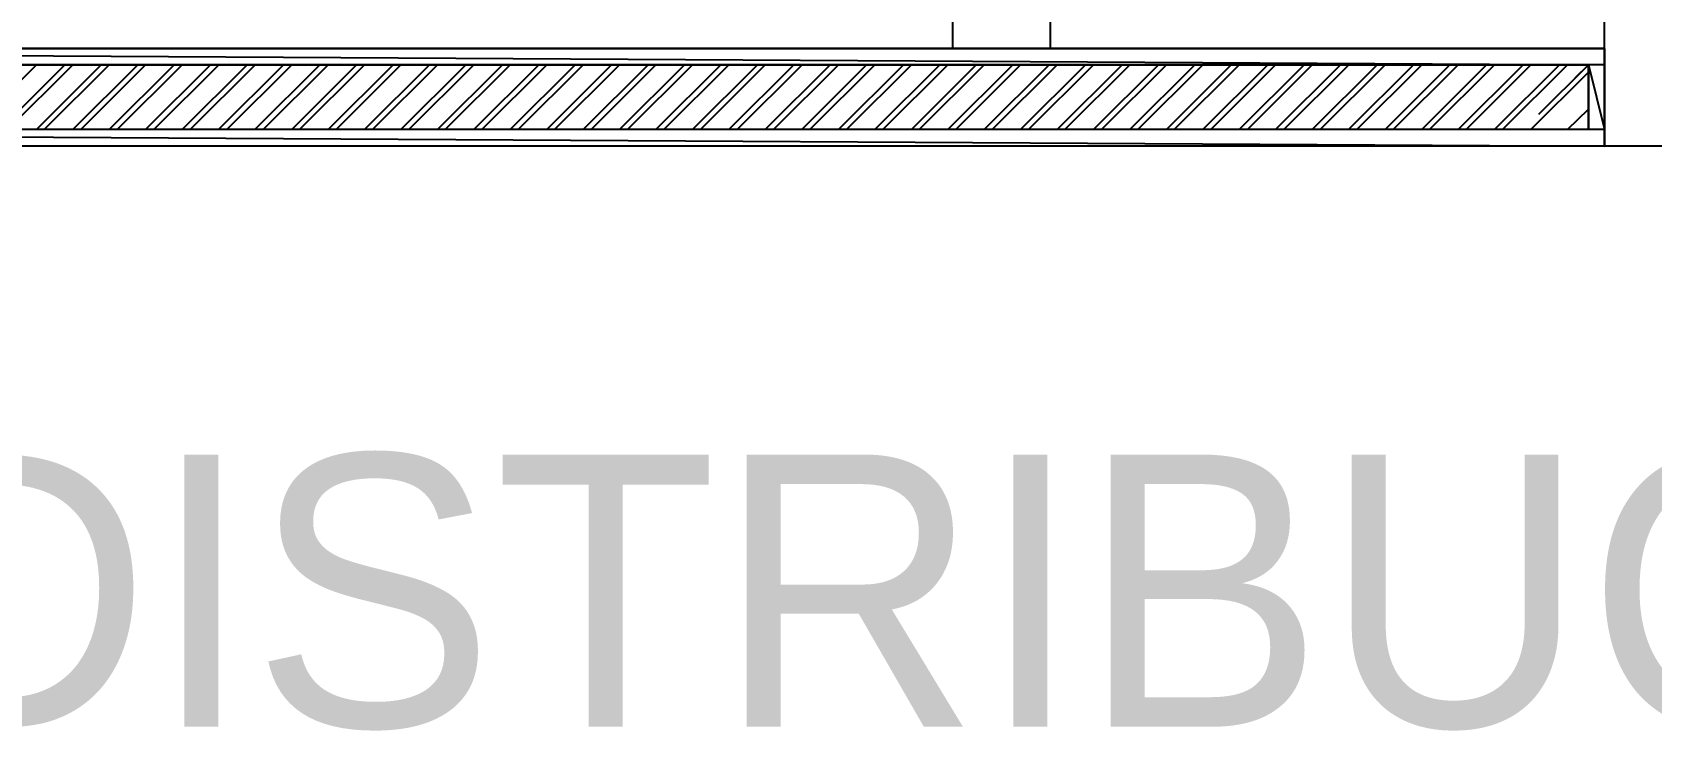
# Model space of a CAD drawing. Header units: millimetres. Extents: x 7649 to 34105, y 3983 to 25377.
# Drawn here: x 10363 to 12856, y 4475 to 5550 of the extents above; entities that cross this region are included whole.
import ezdxf

# ---------------------------------------------------------------- set-up
doc = ezdxf.new("R2010")
doc.units = ezdxf.units.MM

msp = doc.modelspace()

# ---------------------------------------------------------------- linework, layer by layer
at = {"layer": 'GEOMETRY', "color": 7}
for p, q in [((12783.96111, 5525.20556), (8431.56528, 5525.20556)), ((8431.56528, 5525.20556), (12783.96111, 5500.33472)), ((8431.56528, 5525.20556), (12783.96111, 5500.33472)), ((12783.96111, 5500.33472), (12783.96111, 5525.20556)), ((12783.96111, 5500.33472), (8431.56528, 5500.33472)), ((10269.36111, 5400.32222), (10369.37361, 5500.33472)), ((10313.28194, 5400.32222), (10413.29444, 5500.33472)), ((10325.45278, 5400.32222), (10425.46528, 5500.33472)), ((10369.37361, 5400.32222), (10469.38611, 5500.33472)), ((10381.54444, 5400.32222), (10481.55694, 5500.33472)), ((10425.46528, 5400.32222), (10525.47778, 5500.33472)), ((10437.63611, 5400.32222), (10537.64861, 5500.33472)), ((10481.55694, 5400.32222), (10581.56944, 5500.33472)), ((10493.72778, 5400.32222), (10593.74028, 5500.33472)), ((10537.64861, 5400.32222), (10637.66111, 5500.33472)), ((10550.34861, 5400.32222), (10650.36111, 5500.33472)), ((10593.74028, 5400.32222), (10693.75278, 5500.33472)), ((10606.44028, 5400.32222), (10706.45278, 5500.33472)), ((10649.83194, 5400.32222), (10749.84444, 5500.33472)), ((10662.53194, 5400.32222), (10762.54444, 5500.33472)), ((10705.92361, 5400.32222), (10805.93611, 5500.33472)), ((10718.62361, 5400.32222), (10818.63611, 5500.33472)), ((10762.54444, 5400.32222), (10862.55694, 5500.33472)), ((10774.71528, 5400.32222), (10874.72778, 5500.33472)), ((10818.63611, 5400.32222), (10918.64861, 5500.33472)), ((10830.80694, 5400.32222), (10930.81944, 5500.33472)), ((10874.72778, 5400.32222), (10974.74028, 5500.33472)), ((10886.89861, 5400.32222), (10986.91111, 5500.33472)), ((10930.81944, 5400.32222), (11030.83194, 5500.33472)), ((10942.99028, 5400.32222), (11043.00278, 5500.33472)), ((10986.91111, 5400.32222), (11086.92361, 5500.33472)), ((10999.08194, 5400.32222), (11099.09444, 5500.33472)), ((11043.00278, 5400.32222), (11143.01528, 5500.33472)), ((11055.17361, 5400.32222), (11155.18611, 5500.33472)), ((11099.09444, 5400.32222), (11199.10694, 5500.33472)), ((11111.26528, 5400.32222), (11211.27778, 5500.33472)), ((11155.18611, 5400.32222), (11255.19861, 5500.33472)), ((11167.35694, 5400.32222), (11267.36944, 5500.33472)), ((11211.27778, 5400.32222), (11311.29028, 5500.33472)), ((11223.44861, 5400.32222), (11323.46111, 5500.33472)), ((11267.36944, 5400.32222), (11367.38194, 5500.33472)), ((11279.54028, 5400.32222), (11379.55278, 5500.33472)), ((11323.46111, 5400.32222), (11423.47361, 5500.33472)), ((11335.63194, 5400.32222), (11435.64444, 5500.33472)), ((11379.55278, 5400.32222), (11479.56528, 5500.33472)), ((11392.25278, 5400.32222), (11491.73611, 5500.33472)), ((11435.64444, 5400.32222), (11535.65694, 5500.33472)), ((11448.34444, 5400.32222), (11548.35694, 5500.33472)), ((11491.73611, 5400.32222), (11591.74861, 5500.33472)), ((11504.43611, 5400.32222), (11604.44861, 5500.33472)), ((11547.82778, 5400.32222), (11647.84028, 5500.33472)), ((11560.52778, 5400.32222), (11660.54028, 5500.33472)), ((11604.44861, 5400.32222), (11704.46111, 5500.33472)), ((11616.61944, 5400.32222), (11716.63194, 5500.33472)), ((11660.54028, 5400.32222), (11760.55278, 5500.33472)), ((11672.71111, 5400.32222), (11772.72361, 5500.33472)), ((11716.63194, 5400.32222), (11816.64444, 5500.33472)), ((11728.80278, 5400.32222), (11828.81528, 5500.33472)), ((11772.72361, 5400.32222), (11872.73611, 5500.33472)), ((11784.89444, 5400.32222), (11884.90694, 5500.33472)), ((11828.81528, 5400.32222), (11928.82778, 5500.33472)), ((11840.98611, 5400.32222), (11940.99861, 5500.33472)), ((11884.90694, 5400.32222), (11984.91944, 5500.33472)), ((11897.07778, 5400.32222), (11997.09028, 5500.33472)), ((11940.99861, 5400.32222), (12041.01111, 5500.33472)), ((11953.16944, 5400.32222), (12053.18194, 5500.33472)), ((11997.09028, 5400.32222), (12097.10278, 5500.33472)), ((12009.26111, 5400.32222), (12109.27361, 5500.33472)), ((12053.18194, 5400.32222), (12153.19444, 5500.33472)), ((12065.35278, 5400.32222), (12165.36528, 5500.33472)), ((12109.27361, 5400.32222), (12209.28611, 5500.33472)), ((12121.44444, 5400.32222), (12221.45694, 5500.33472)), ((12165.36528, 5400.32222), (12265.37778, 5500.33472)), ((12177.53611, 5400.32222), (12277.54861, 5500.33472)), ((12221.45694, 5400.32222), (12321.46944, 5500.33472)), ((12234.15694, 5400.32222), (12333.64028, 5500.33472)), ((12277.54861, 5400.32222), (12377.56111, 5500.33472)), ((12290.24861, 5400.32222), (12390.26111, 5500.33472)), ((12333.64028, 5400.32222), (12433.65278, 5500.33472)), ((12346.34028, 5400.32222), (12446.35278, 5500.33472)), ((12389.73194, 5400.32222), (12489.74444, 5500.33472)), ((12402.43194, 5400.32222), (12502.44444, 5500.33472)), ((12446.35278, 5400.32222), (12545.83611, 5500.33472)), ((12458.52361, 5400.32222), (12558.53611, 5500.33472)), ((12502.44444, 5400.32222), (12602.45694, 5500.33472)), ((12514.61528, 5400.32222), (12614.62778, 5500.33472)), ((12558.53611, 5400.32222), (12658.54861, 5500.33472)), ((12570.70694, 5400.32222), (12670.71944, 5500.33472)), ((12614.62778, 5400.32222), (12714.64028, 5500.33472)), ((12626.79861, 5400.32222), (12726.81111, 5500.33472)), ((12670.71944, 5400.32222), (12759.09028, 5488.69306)), ((12682.89028, 5424.13472), (12759.09028, 5500.33472)), ((12738.98194, 5480.22639), (12759.09028, 5500.33472)), ((12783.96111, 5500.33472), (12759.09028, 5500.33472)), ((12759.09028, 5500.33472), (12783.96111, 5400.32222)), ((12759.09028, 5500.33472), (12783.96111, 5400.32222)), ((12759.09028, 5400.32222), (12759.09028, 5500.33472)), ((12783.96111, 5400.32222), (12783.96111, 5500.33472)), ((12726.81111, 5400.32222), (12759.09028, 5432.07222)), ((12783.96111, 5400.32222), (8431.56528, 5400.32222)), ((8431.56528, 5400.32222), (12783.96111, 5374.92222)), ((8431.56528, 5400.32222), (12783.96111, 5374.92222)), ((12783.96111, 5400.32222), (12759.09028, 5400.32222)), ((12783.96111, 5374.92222), (12783.96111, 5400.32222)), ((34105.14444, 5374.92222), (7649.45694, 5374.92222)), ((12783.96111, 5374.92222), (8431.56528, 5374.92222))]:
    msp.add_line(p, q, dxfattribs=at)
at = {"layer": 'RECTANGLES', "color": 7}
for p, q in [((12783.96111, 5374.92222), (12783.96111, 6115.22639)), ((11780.66111, 5525.20556), (11780.66111, 5574.94722)), ((11930.41528, 5574.94722), (11930.41528, 5525.20556)), ((8431.56528, 5525.20556), (12783.96111, 5525.20556)), ((11930.41528, 5525.20556), (11780.66111, 5525.20556)), ((12783.96111, 5525.20556), (12783.96111, 5374.92222)), ((8456.96528, 5500.33472), (12759.09028, 5500.33472)), ((12759.09028, 5500.33472), (12759.09028, 5400.32222)), ((12759.09028, 5400.32222), (8456.96528, 5400.32222)), ((12783.96111, 5374.92222), (8431.56528, 5374.92222)), ((13566.59861, 5374.92222), (12783.96111, 5374.92222))]:
    msp.add_line(p, q, dxfattribs=at)

# ---------------------------------------------------------------- texts
at = {"layer": 'TEXT'}
msp.add_text('DISTRIBUCI?N', height=419.09894, dxfattribs=at).set_placement((10140.76726, 4480.99061))

doc.saveas('drawing.dxf')
